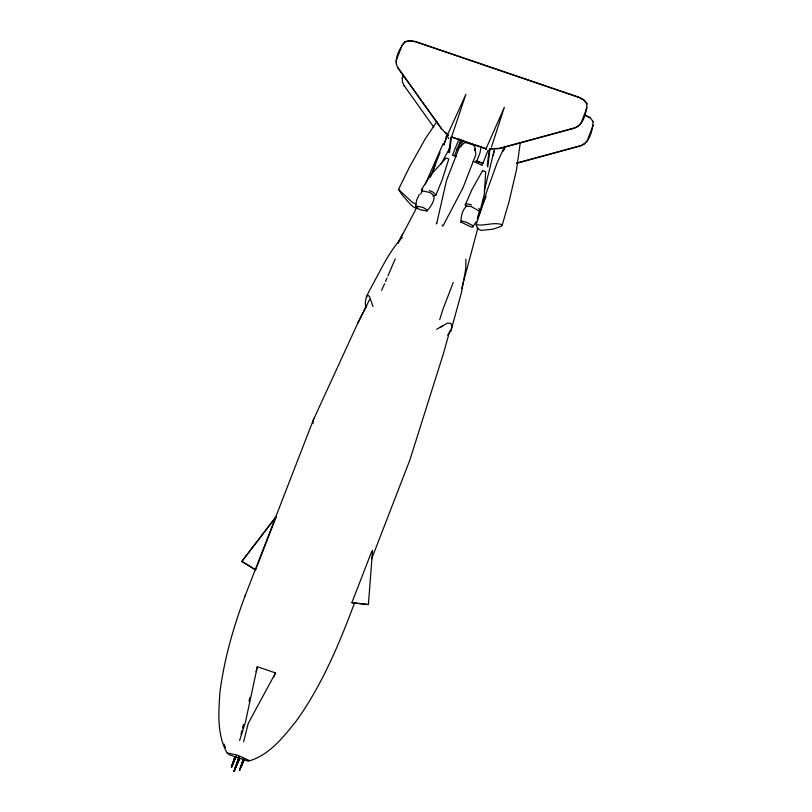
<?xml version="1.0" encoding="UTF-8"?>
<svg xmlns="http://www.w3.org/2000/svg" width="812" height="812" viewBox="0 0 812 812"><rect width="100%" height="100%" fill="white"/><g stroke="black" fill="none" stroke-linecap="round" stroke-linejoin="round"><path stroke-width="1.22" d="M465.865 259.16L465.723 268.884L461.49 292.381L450.954 330.758L447.544 335.123M480.115 210.927L484.328 193.845L485.698 171.809L482.795 170.814M422.331 191.52L423.478 191.145L429.974 192.495L434.034 195.611C434.481 201.589 430.725 206.725 426.95 210.958L419.54 209.597L415.49 206.481L416.668 200.067L419.337 194.403M351.951 602.788L368.394 604.564L372.566 550.323M476.38 221.493L472.807 226.863L471.092 226.944L460.922 222.062C461.043 216.256 462.17 209.922 466.798 205.923L471.346 206.644L478.674 210.714M312.965 423.57L313.27 420.108L357.107 324.648L366.669 305.616M448.823 152.483L450.731 137.502M449.493 152.717L451.553 136.477M487.23 165.567L489.139 150.585M487.738 167.049L489.961 149.56M520.248 142.912L516.493 169.809L509.165 201.203L502.323 224.762L501.39 226.233L493.209 229.136L481.151 230.425L477.547 228.639L476.187 224.68L486.652 191.794L497.472 161.933L504.77 146.272M481.232 146.292L479.912 153.103L476.268 162.491M273.431 677.523L275.542 672.925L257.333 666.723L245.417 722.335L239.611 740.453M450.954 330.758L452 326.008L450.761 323.42L447.544 323.085L436.653 329.296M402.295 237.398C389.161 251.344 381.214 269.208 372.008 285.794C368.658 292.493 363.471 299.476 366.029 307.352M436.582 223.929L446.519 180.437L459.013 148.241L464.038 142.983L466.504 142.658L472.655 144.759L474.898 146.688L475.812 154.737L463.094 187.613L442.926 226.081L442.022 224.975M241.002 734.281L241.895 730.597M242.494 728.141L243.377 724.456M249.02 701.121L249.913 697.437M256.145 671.636L257.333 666.723M479.496 210.125L477.405 218.641L486.114 196.169M484.297 190.668L494.183 150.535M493.077 155.65L494.275 150.788M243.6 741.884L248.269 723.309L275.542 672.925M477.933 227.766L461.683 288.565M436.237 223.473L436.846 223.209M449.767 330.981L443.291 354.012L409.827 460.14L371.663 558.808M485.83 149.266L504.333 107.346L491.382 147.236M439.698 319.623L443.119 308.743L453.248 282.505M422.331 191.246L421.357 189.825L430.644 175.077L446.001 158.157L447.94 158.513L448.752 159.101L442.256 179.614L435.77 195.489M474.512 150.484L475.091 148.667M461.023 146.018L462.931 140.151M313.838 418.677L245.062 595.998C233.42 627.016 224.234 659.019 219.981 691.936C218.56 712.52 216.753 734.627 227.269 753.313M447.493 134.508L443.799 145.054L447.98 133.168M238.931 756.703L234.029 771.4L239.885 758.327M234.769 756.885L231.461 767.157L236.424 756.114M243.448 758.509L239.682 769.959L244.179 760.093M239.225 756.642L234.029 771.4L239.601 758.378M354.347 603.448C339.061 644.332 322.009 684.993 296.512 720.701C283.337 737.073 269.503 755.211 248.35 761.179L234.962 756.754L231.461 767.157L235.703 757.332M243.691 758.459L239.682 769.959L243.935 760.133M239.347 756.997L234.029 771.4L239.479 758.032M235.115 757.139L231.461 767.157L236.069 755.86M243.346 759.941L239.682 769.959L243.833 759.839M403.564 74.653L402.244 78.053L402.498 82.063M402.336 78.317L403.209 76.044M276.425 516.28L255.648 569.841L241.824 561.315L276.425 516.28L241.885 561.468L255.709 570.004M430.421 177.199L440.053 152.362M446.011 136.984L446.935 134.619M431.882 173.91L435.557 164.44M458.922 146.86L461.49 140.243M478.41 216.53L481.617 208.258M371.764 551.389L351.89 602.636L368.394 604.564M587.106 107.397L580.945 123.292L578.245 126.063L574.358 127.941L499.431 148.322L489.606 148.85M593.247 125.129L587.086 141.024L584.386 143.795L580.499 145.673L516.442 163.1M245.062 595.998L245.62 594.567M454.395 156.117L460.79 139.857M488.113 150.047L482.115 165.354L473.142 161.233M459.166 138.852L452.416 155.234L456.699 156.066M395.271 258.764L387.974 275.857M503.298 151.022L504.749 147.611M503.42 150.717L504.902 147.236M443.23 143.46L425.366 183.938M384.583 283.672L381.62 290.32M385.558 281.439L387.009 278.09M465.794 205.72L465.225 204.939L471.873 189.693L482.683 170.51M448.518 132.63L465.926 94.263L451.381 137.532M420.707 194.068L422.26 190.698M417.409 208.156L414.242 207.628L410.05 203.964L402.234 194.992L398.519 189.399L409.41 167.221L425.305 138.74L437.008 121.435M357.615 323.359L369.541 299.618M397.951 243.103L402.498 234.059M398.154 242.91L416.85 207.425M441.017 164.065L450.071 147.368M466.382 206.624L466.798 205.923M460.922 222.062L461.338 221.351L463.053 221.27L465.895 222.082L472.767 225.533L472.807 226.863M415.49 206.481L416.637 206.106L423.133 207.456L426.442 209.466L426.95 210.958M434.034 195.611L432.887 195.986M465.225 204.939L465.783 204.045L467.956 203.924L471.508 204.939M366.385 296.847L367.816 295.162L369.511 296.502L372.982 306.601M456.628 149.418L458.496 147.967M439.952 327.48L443.25 325.663M516.533 163.354L580.59 145.927C589.959 142.547 592.618 130.072 593.085 121.384M227.37 752.988L237.5 755.119L248.675 760.245M421.651 189.338L422.788 189.348M398.519 189.399L412.445 202.421L416.038 204.208M489.697 149.103L499.512 148.576L574.449 128.194C583.818 124.804 586.477 112.34 586.944 103.652L583.95 99.927L578.946 97.227L415.49 41.544L409.806 40.6L404.965 41.656C399.839 48.578 392.937 59.449 398.053 68.106L441.535 128.824M476.187 224.68C484.774 226.284 493.879 221.656 502.323 224.762M429.233 190.536L432.674 191.906L436.064 195.012M451.35 136.832L486.175 148.697M451.442 137.086L486.266 148.951M476.065 160.888L483.028 163.263M476.147 161.152L483.12 163.527M234.962 756.754L228.649 754.48M585.087 114.959L590.091 117.659L593.176 121.638M585.178 115.223L590.182 117.923M478.745 208.41L480.674 210.024M444.956 132.285L448.61 134.883M448.701 135.137L445.047 132.549L441.444 128.57L397.961 67.843M587.025 103.906L584.041 100.18L579.037 97.491L415.582 41.808L409.898 40.854L405.056 41.909L402.356 44.69L396.195 60.575L396.357 64.331M404.102 85.585L433.669 127.007M447.422 136.183L448.721 138.629M402.407 81.809L404.193 85.839M224.021 744.168L225.563 747.608"/></g></svg>
